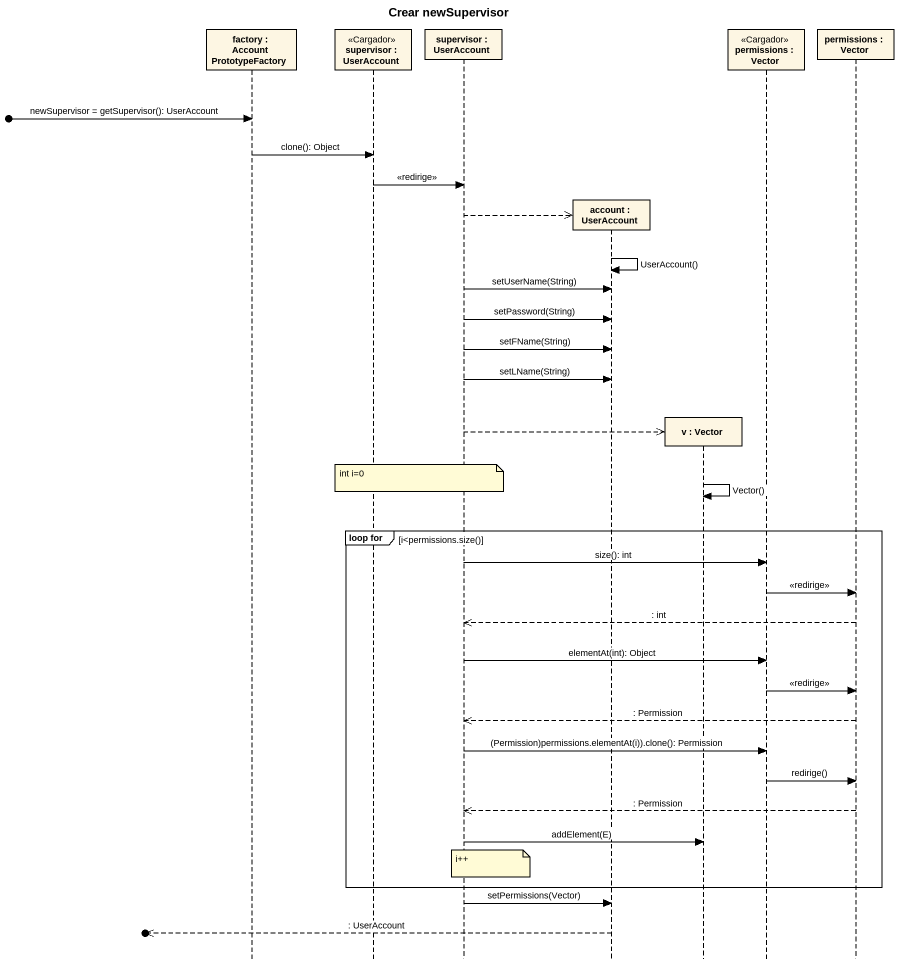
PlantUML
@startuml
title Crear newSupervisor
hide footbox
participant "factory : AccountPrototypeFactory" as factory
participant "supervisor : UserAccount" as supervisor <<Cargador>>
participant "supervisor : UserAccount" as supervisor_2
participant "account : UserAccount" as account
participant "v : Vector" as v
participant "permissions : Vector" as permissions <<Cargador>>
participant "permissions : Vector" as permissions_2

[o-> factory : newSupervisor = getSupervisor(): UserAccount
factory -> supervisor : clone(): Object
supervisor -> supervisor_2 : <<redirige>>
supervisor_2 -->> account **
account -> account : UserAccount()
supervisor_2 -> account : setUserName(String)
supervisor_2 -> account : setPassword(String)
supervisor_2 -> account : setFName(String)
supervisor_2 -> account : setLName(String)
supervisor_2 -->> v **
note over supervisor_2 : int i=0
v -> v : Vector()
group loop for [i<permissions.size()]
  supervisor_2 -> permissions : size(): int
  permissions -> permissions_2 : <<redirige>>
  permissions_2 -->> supervisor_2 : : int
  supervisor_2 -> permissions : elementAt(int): Object
  permissions -> permissions_2 : <<redirige>>
  permissions_2 -->> supervisor_2 : : Permission
  supervisor_2 -> permissions : (Permission)permissions.elementAt(i)).clone(): Permission
  permissions -> permissions_2 : redirige()
  permissions_2 -->> supervisor_2 : : Permission
  supervisor_2 -> v : addElement(E)
  note over supervisor_2 : i++
end
supervisor_2 -> account : setPermissions(Vector)
[o<<-- account : : UserAccount
@enduml
